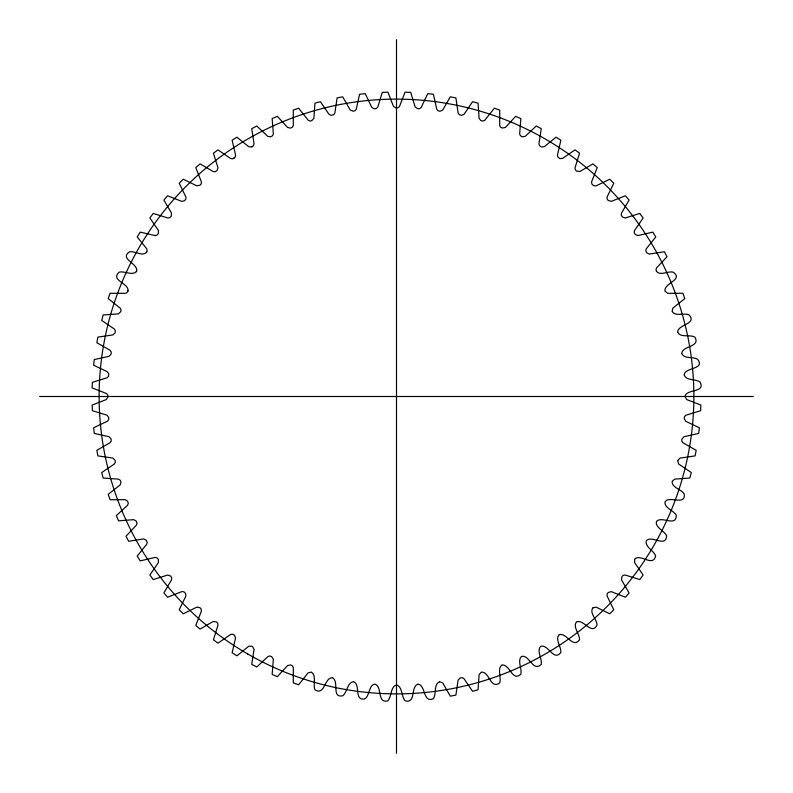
<?xml version="1.0" encoding="UTF-8"?>
<svg xmlns="http://www.w3.org/2000/svg" width="793" height="793" viewBox="0 0 793 793"><rect width="100%" height="100%" fill="white"/><g stroke="black" fill="none" stroke-linecap="round" stroke-linejoin="round"><path stroke-width="1.19" d="M128.02 290.833L127.078 292.518L125.334 293.321L110.078 293.271L108.205 298.624L120.159 308.1L121.012 309.726L120.714 311.728L118.286 313.889L103.169 314.97L101.702 320.441L114.4 329.055L115.332 330.731L115.084 332.842L112.893 334.914L97.896 337.114L96.835 342.685L110.148 350.328L111.228 352.023L111.089 354.144L109.087 356.275L94.288 359.596L93.653 365.226L107.263 371.709L108.8 373.919L108.522 376.298L107.134 377.755L92.375 382.285L92.166 387.946L106.381 393.477L107.709 394.864L107.977 396.877L106.302 399.563L92.166 405.054L92.375 410.715L106.886 415.126L108.72 417.415L108.671 419.626L107.501 421.142L93.653 427.774L94.288 433.404L109.087 436.725L111.109 438.955L111.208 441.067L110.148 442.672L96.835 450.315L97.896 455.886L112.893 458.086L115.144 460.426L115.312 462.359L114.331 464.004L101.702 472.559L103.169 478.03L118.474 479.141L120.179 480.201L120.992 482.263L120.1 484.969L108.205 494.376L108.819 496.16L110.078 499.729L125.244 499.669L127.633 501.226L128.278 503.347L127.604 505.23L116.323 515.648L118.593 520.842L133.71 519.653L136.257 521.1L137.02 523.182L136.475 525.025L126.018 536.246L128.664 541.262L143.652 538.943L146.348 540.281L147.22 542.313L146.764 544.176L137.209 556.071L140.232 560.869L155.091 557.429L156.974 557.826L158.273 559.263L158.451 562.505L149.867 575.004L153.227 579.564L167.7 575.044L170.693 576.105L171.734 577.839L171.566 579.742L163.893 592.936L167.591 597.228L181.954 591.568L183.946 591.846L185.641 593.531L185.82 596.217L179.218 609.767L183.233 613.782L196.872 607.151L199.846 607.626L201.234 609.222L201.412 611.135L195.772 625.409L200.064 629.107L213.168 621.474L216.39 621.9L217.718 623.308L217.976 625.211L213.436 639.773L217.996 643.133L230.654 634.459L232.557 634.202L234.5 635.262L235.561 637.998L232.131 652.768L236.929 655.791L248.744 646.285L251.996 646.226M685.023 396.688L686.619 399.523L700.834 405.054L700.625 410.715L685.945 415.205L684.607 416.454L684.19 418.436L685.658 421.242L699.347 427.774L699.148 429.647L698.712 433.404L683.913 436.725L681.841 439.223L681.821 441.156L682.922 442.732L696.165 450.315L695.104 455.886L680.107 458.086L677.856 460.426M677.747 460.882L678.669 464.004L691.298 472.559L690.822 474.383L689.831 478.03L674.714 479.111L672.286 481.272M672.127 481.807C672.147 487.854 681.167 489.112 684.161 493.801C686.143 506.251 669.233 495.318 665.149 501.731M127.851 291.269C130.121 283.507 109.682 280.385 119.168 272.168C124.63 270.691 132.342 276.093 136.465 271.484C139.142 263.583 118.742 259.073 129.517 251.817C134.979 250.717 142.413 256.882 146.626 252.233M664.98 502.167C664.603 508.273 673.614 510.246 676.28 515.232C676.399 527.375 661.858 515.658 656.614 521.348M656.366 521.853C655.196 527.593 664.336 530.725 666.626 535.81C665.852 547.933 652.183 535.146 646.553 540.439M136.386 271.652L136.674 271.067M646.226 541.004C645.006 547.061 653.69 550.411 655.623 555.843C653.283 567.372 640.635 553.673 634.995 558.877M146.447 252.561L147.22 250.687L146.764 248.824L137.209 236.929L140.232 232.131L155.091 235.571L156.974 235.174L158.273 233.737L158.451 230.495L149.867 217.996L153.227 213.436L167.888 217.996L169.781 217.678L171.268 216.172L171.526 213.168L163.893 200.064L167.591 195.772L181.686 201.363L184.551 200.728L185.889 198.964L185.909 197.041L179.218 183.233L183.233 179.218L196.872 185.849L200.054 185.185L201.273 183.689L201.382 181.775L195.772 167.591L200.064 163.893L213.337 171.595L215.25 171.714L217.044 170.574L217.956 167.7L213.436 153.227L217.996 149.867L230.575 158.501L232.468 158.818L234.203 157.956M634.727 559.263L634.549 562.505L643.133 575.004L639.773 579.564L625.211 575.024L623.308 575.282L621.9 576.61L621.474 579.832L629.107 592.936L627.887 594.373L625.409 597.228L611.225 591.618L608.191 592.54L607.081 594.126L607.111 596.049L613.782 609.767L609.767 613.782L596.128 607.151L592.946 607.815M592.748 608.003C589.258 613.267 596.861 619.174 597.06 624.864C591.925 635.867 583.836 618.976 576.68 621.841M576.174 622.247C572.913 627.55 579.703 633.894 579.564 639.773C572.586 648.952 566.797 632.338 559.263 634.727M233.737 158.273L235.174 156.974L235.58 155.18L232.131 140.232L236.929 137.209L248.744 146.715L251.589 146.983L253.413 145.734L254.057 143.83L251.738 128.664L256.754 126.018L267.826 136.366L270.72 136.822L272.614 135.672L273.337 133.898L272.158 118.593L277.352 116.323L287.621 127.485L290.565 128.119L292.448 127.148L293.311 125.423L293.271 110.078L298.624 108.205L308.1 120.159L309.815 121.022L311.728 120.714L313.889 118.286L314.97 103.169L320.441 101.702L328.877 114.182L331.196 115.382L333.605 114.747L334.834 113.161L337.114 97.896L342.685 96.835L350.219 109.999L353.222 111.238L355.076 110.693L356.245 109.176L359.596 94.288L365.226 93.653L371.709 107.263L374.108 108.819L376.388 108.482L377.795 107.055L382.285 92.375L387.946 92.166L393.437 106.302L395.846 107.967L398.046 107.749L399.474 106.46L405.054 92.166L410.715 92.375L415.126 106.886L417.782 108.76L419.715 108.641L421.192 107.422L427.774 93.653L433.404 94.288L436.784 109.256L438.004 110.742L440.056 111.278L442.781 109.999L450.315 96.835L455.886 97.896L458.136 113.072L459.316 114.698L461.427 115.362L464.064 114.261L472.559 101.702L474.383 102.178L478.03 103.169L479.111 118.286L480.836 120.556L482.996 121.042L484.83 120.229L494.376 108.205L499.729 110.078L499.679 125.334L500.482 127.078L502.167 128.02L505.379 127.485L515.648 116.323L520.842 118.593L519.663 133.898L520.386 135.672L522.19 136.783L525.174 136.366L536.246 126.018L541.262 128.664L538.943 143.83L539.527 145.664L541.332 146.943L544.256 146.715L556.071 137.209L560.869 140.232L557.42 155.279L557.985 157.202L559.818 158.6L562.584 158.412L575.004 149.867L579.564 153.227L575.024 167.789L575.282 169.692L576.61 171.1L579.832 171.526L592.936 163.893L597.228 167.591L591.568 181.954L591.846 183.946L593.61 185.691L596.217 185.82L609.767 179.218L613.782 183.233L607.111 196.951L607.081 198.874L608.191 200.46L611.314 201.363L625.409 195.772L629.107 200.064L621.405 213.337L621.286 215.25L622.426 217.044L625.3 217.956L639.773 213.436L643.133 217.996L634.459 230.654L634.202 232.557L635.262 234.5L637.998 235.561L652.768 232.131L655.791 236.929L646.186 248.903L645.799 250.875L646.761 252.878L649.348 254.057L664.336 251.738L666.982 256.754L656.634 267.826L655.989 269.451L656.366 271.147M558.877 634.995C555.041 639.485 561.365 646.83 560.829 652.49C553.603 661.719 548.687 644.471 541.004 646.226M540.519 646.513C536.484 651.251 542.283 658.567 541.262 664.336C533.104 672.474 529.337 654.691 521.853 656.366M251.996 146.774L252.561 146.447M521.437 656.574C517.095 660.926 522.24 668.519 520.842 674.119C512.308 682.198 510.038 664.336 502.167 664.98M501.731 665.149C497.042 668.796 501.513 677.41 499.729 682.922C490.361 689.9 489.321 671.076 481.45 672.236M481.272 672.286L479.121 674.615L478.03 689.831L472.559 691.298L463.945 678.6L462.269 677.668L460.336 677.876L458.086 680.107L455.886 695.104L450.315 696.165L442.732 682.922L439.689 681.772M439.5 681.802C433.573 684.309 436.566 693.756 433.404 698.712C422.847 703.292 425.811 685.39 418.248 684.2M417.782 684.24C410.407 687.085 416.236 703.639 405.054 700.834C401.367 696.423 402.398 686.619 396.688 685.023M396.312 685.023C390.602 686.609 391.633 696.423 387.946 700.834C376.764 703.639 382.593 687.095 375.218 684.24M39.65 396.5L753.35 396.5M374.752 684.2C367.684 684.904 370.073 701.319 361.469 698.93C355.234 696.958 360.012 684.409 353.777 681.841M353.311 681.772C347.532 682.426 347.146 691.942 343.002 695.689C331.127 698.564 339.463 681.514 332.574 677.856M332.118 677.747C324.436 677.777 324.733 695.947 314.97 689.831C312.63 684.448 316.843 675.735 311.55 672.236M311.193 672.127L308.031 672.9L298.624 684.795L293.271 682.922L293.321 667.666L292.518 665.922L290.744 664.94L287.621 665.515L277.352 676.677L275.617 675.933L272.158 674.407L273.347 659.29L271.652 656.614L269.729 655.98L267.975 656.525L256.754 666.982L251.738 664.336L254.057 649.348L252.561 646.553M656.455 271.315C660.232 276.232 667.993 270.71 673.267 272.177C683.804 279.751 664.068 283.071 664.98 290.833M665.149 291.269L667.666 293.321L682.922 293.271L683.556 295.055L684.795 298.624L672.841 308.1L672.127 311.193M672.286 311.728C675.705 316.704 683.883 312.66 688.988 314.851C697.662 324.04 677.48 324.486 677.747 332.118M677.856 332.574C681.058 337.858 689.741 334.378 694.827 337.055C700.953 347.106 682.376 345.659 681.772 353.311M681.841 353.777C684.409 359.17 692.973 356.414 697.612 359.279C705.601 369.548 685.073 367.189 684.2 374.752M684.24 375.218C686.54 380.878 695.53 378.737 700.09 382.087C705.76 393.189 686.421 388.53 685.023 396.5M396.5 39.65L396.5 753.35M247.812 654.037A297.375 297.375 0 0 0 693.875 396.5A297.375 297.375 0 0 0 247.812 138.963A297.375 297.375 0 0 0 247.812 654.037"/></g></svg>
